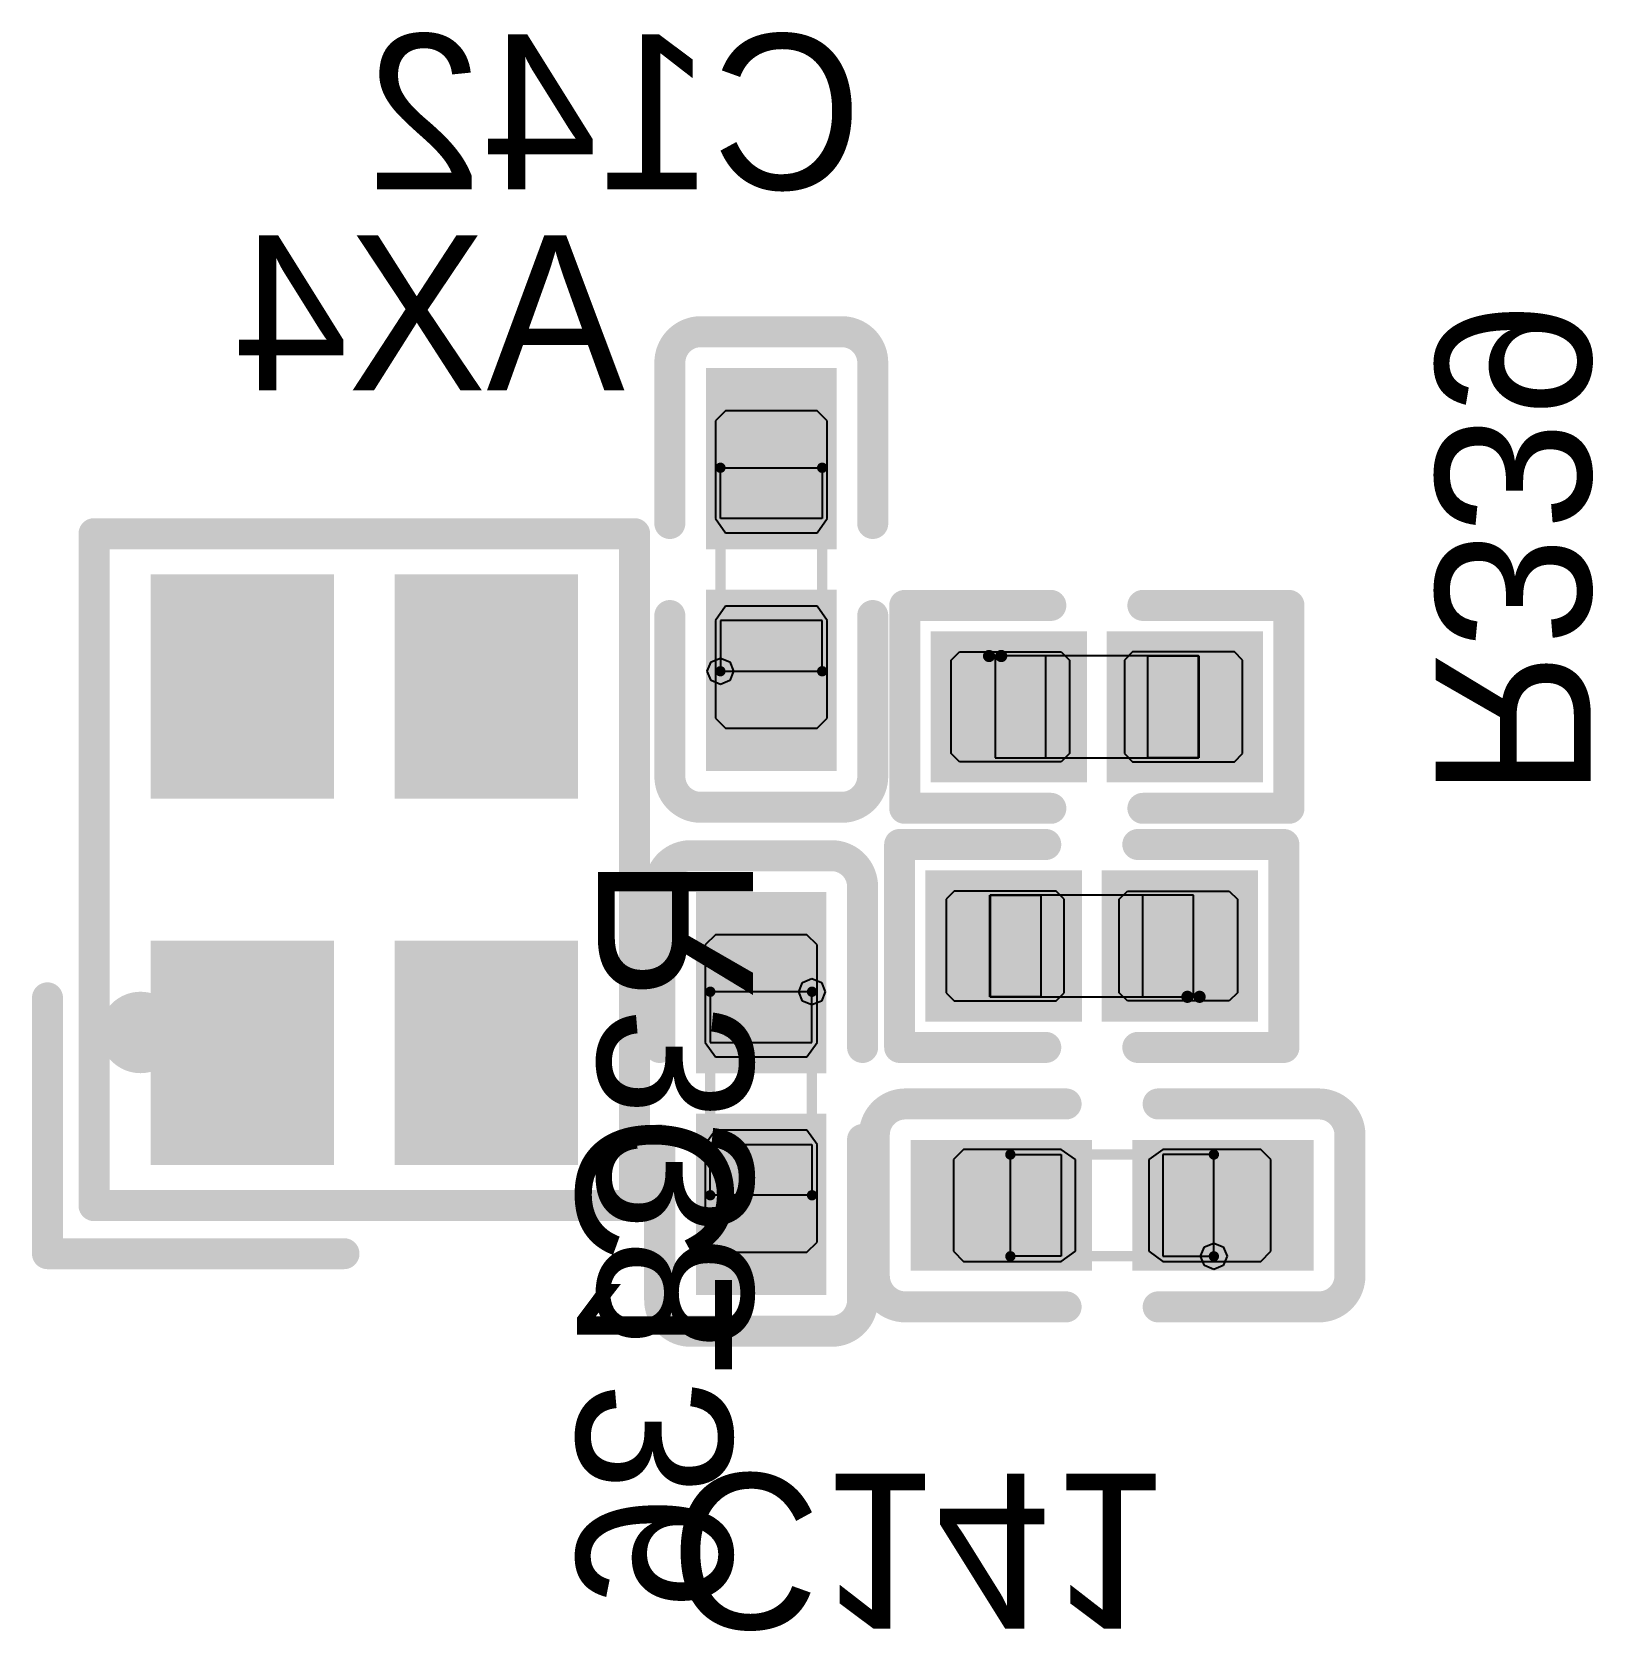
# Model space of a CAD drawing. Header units: millimetres. Extents: x 892 to 1144, y 1011 to 1123.
# Drawn here: x 913.64 to 921.31, y 1042.76 to 1050.62 of the extents above; entities that cross this region are included whole.
import ezdxf

# ---------------------------------------------------------------- set-up
doc = ezdxf.new("R2010")
doc.units = ezdxf.units.MM
for name, color, linetype in [('BottomLayer', 5, 'Continuous'), ('BottomOverlay', 54, 'Continuous'), ('BottomPaste', 16, 'Continuous'), ('BottomSolder', 6, 'Continuous'), ('Mechanical15', 56, 'Continuous'), ('Mechanical4', 56, 'Continuous'), ('Mechanical5', 56, 'Continuous'), ('Mechanical6', 56, 'Continuous')]:
    doc.layers.add(name, color=color, linetype=linetype)

msp = doc.modelspace()

# ---------------------------------------------------------------- linework, layer by layer
at = {"layer": 'BottomLayer'}
for points in [[(917.545, 1048.125), (917.545, 1048.9151), (917.005, 1048.125), (917.005, 1048.9151)], [(914.275, 1046.8999), (915.075, 1046.8999), (914.275, 1047.8999), (915.075, 1047.8999)], [(915.4749, 1046.8999), (916.2749, 1046.8999), (915.4749, 1047.8999), (916.2749, 1047.8999)], [(917.545, 1047.0349), (917.545, 1047.825), (917.005, 1047.0349), (917.005, 1047.825)], [(918.1594, 1047.03), (918.725, 1047.03), (918.1594, 1047.57), (918.725, 1047.57)], [(919.025, 1047.03), (919.5906, 1047.03), (919.025, 1047.57), (919.5906, 1047.57)], [(918.7, 1046.395), (918.1344, 1046.395), (918.7, 1045.855), (918.1344, 1045.855)], [(919.5656, 1046.395), (919, 1046.395), (919.5656, 1045.855), (919, 1045.855)], [(916.955, 1046.3401), (916.955, 1045.55), (917.495, 1046.3401), (917.495, 1045.55)], [(914.275, 1045.1001), (915.075, 1045.1001), (914.275, 1046.1001), (915.075, 1046.1001)], [(915.4749, 1045.1001), (916.2749, 1045.1001), (915.4749, 1046.1001), (916.2749, 1046.1001)], [(916.955, 1045.25), (916.955, 1044.4599), (917.495, 1045.25), (917.495, 1044.4599)], [(918.8, 1045.12), (918.0099, 1045.12), (918.8, 1044.58), (918.0099, 1044.58)], [(919.8901, 1045.12), (919.1, 1045.12), (919.8901, 1044.58), (919.1, 1044.58)]]:
    msp.add_solid(points, dxfattribs=at)
at = {"layer": 'BottomOverlay', "const_width": 0.1524}
for points in [[(916.7764, 1048.9913, -0.414214), (916.9288, 1049.1437)], [(917.6212, 1049.1437, -0.414214), (917.7736, 1048.9913)], [(916.9288, 1046.8063, -0.414214), (916.7764, 1046.9587)], [(917.7736, 1046.9587, -0.414214), (917.6212, 1046.8063)], [(916.7264, 1046.4163, -0.414214), (916.8788, 1046.5687)], [(917.5712, 1046.5687, -0.414214), (917.7236, 1046.4163)], [(917.7813, 1045.1962, -0.414214), (917.9337, 1045.3486)], [(919.9663, 1045.3486, -0.414214), (920.1187, 1045.1962)], [(917.9337, 1044.3514, -0.414214), (917.7813, 1044.5038)], [(920.1187, 1044.5038, -0.414214), (919.9663, 1044.3514)], [(916.8788, 1044.2313, -0.414214), (916.7264, 1044.3837)], [(917.7236, 1044.3837, -0.414214), (917.5712, 1044.2313)]]:
    msp.add_lwpolyline(points, format="xyb", dxfattribs=at)
for points in [[(916.9288, 1049.1437), (917.6212, 1049.1437)], [(916.7764, 1048.2012), (916.7764, 1048.9913)], [(917.7736, 1048.2012), (917.7736, 1048.9913)], [(913.9466, 1044.9709), (913.9466, 1048.151)], [(913.9466, 1048.151), (916.6034, 1048.151)], [(916.6034, 1044.849), (916.6034, 1048.151)], [(916.7764, 1046.9587), (916.7764, 1047.7488)], [(917.7736, 1046.9587), (917.7736, 1047.7488)], [(917.9308, 1047.7986), (918.6488, 1047.7986)], [(917.9308, 1046.8014), (917.9308, 1047.7986)], [(919.1012, 1047.7986), (919.8192, 1047.7986)], [(919.8192, 1046.8014), (919.8192, 1047.7986)], [(916.9288, 1046.8063), (917.6212, 1046.8063)], [(917.9308, 1046.8014), (918.6488, 1046.8014)], [(919.1012, 1046.8014), (919.8192, 1046.8014)], [(916.8788, 1046.5687), (917.5712, 1046.5687)], [(917.9058, 1045.6264), (917.9058, 1046.6236)], [(917.9058, 1046.6236), (918.6238, 1046.6236)], [(919.0762, 1046.6236), (919.7942, 1046.6236)], [(919.7942, 1045.6264), (919.7942, 1046.6236)], [(916.7264, 1045.6262), (916.7264, 1046.4163)], [(917.7236, 1045.6262), (917.7236, 1046.4163)], [(913.7178, 1044.6128), (913.7178, 1045.87)], [(917.9058, 1045.6264), (918.6238, 1045.6264)], [(919.0762, 1045.6264), (919.7942, 1045.6264)], [(917.9337, 1045.3486), (918.7238, 1045.3486)], [(919.1762, 1045.3486), (919.9663, 1045.3486)], [(916.7264, 1044.3837), (916.7264, 1045.1738)], [(917.7236, 1044.3837), (917.7236, 1045.1738)], [(917.7813, 1044.5038), (917.7813, 1045.1962)], [(920.1187, 1044.5038), (920.1187, 1045.1962)], [(913.9466, 1044.849), (913.9466, 1044.9709)], [(913.9466, 1044.849), (916.6034, 1044.849)], [(913.7178, 1044.6128), (915.175, 1044.6128)], [(917.9337, 1044.3514), (918.7238, 1044.3514)], [(919.1762, 1044.3514), (919.9663, 1044.3514)], [(916.8788, 1044.2313), (917.5712, 1044.2313)]]:
    msp.add_lwpolyline(points, dxfattribs=at)
at = {"layer": 'BottomOverlay', "const_width": 0.0762}
for points in [[(916.8907, 1049.1437, 1), (916.9669, 1049.1437, 1)], [(916.8907, 1049.1437, 1), (916.9669, 1049.1437, 1)], [(917.5831, 1049.1437, 1), (917.6593, 1049.1437, 1)], [(917.5831, 1049.1437, 1), (917.6593, 1049.1437, 1)], [(916.7383, 1048.9913, 1), (916.8145, 1048.9913, 1)], [(916.7383, 1048.9913, 1), (916.8145, 1048.9913, 1)], [(917.7355, 1048.9913, 1), (917.8117, 1048.9913, 1)], [(917.7355, 1048.9913, 1), (917.8117, 1048.9913, 1)], [(916.7383, 1048.2012, 1), (916.8145, 1048.2012, 1)], [(917.7355, 1048.2012, 1), (917.8117, 1048.2012, 1)], [(913.9085, 1048.151, 1), (913.9847, 1048.151, 1)], [(913.9085, 1048.151, 1), (913.9847, 1048.151, 1)], [(916.5653, 1048.151, 1), (916.6415, 1048.151, 1)], [(916.5653, 1048.151, 1), (916.6415, 1048.151, 1)], [(916.7383, 1047.7488, 1), (916.8145, 1047.7488, 1)], [(917.7355, 1047.7488, 1), (917.8117, 1047.7488, 1)], [(917.8927, 1047.7986, 1), (917.9689, 1047.7986, 1)], [(917.8927, 1047.7986, 1), (917.9689, 1047.7986, 1)], [(918.6107, 1047.7986, 1), (918.6869, 1047.7986, 1)], [(919.0631, 1047.7986, 1), (919.1393, 1047.7986, 1)], [(919.7811, 1047.7986, 1), (919.8573, 1047.7986, 1)], [(919.7811, 1047.7986, 1), (919.8573, 1047.7986, 1)], [(916.7383, 1046.9587, 1), (916.8145, 1046.9587, 1)], [(916.7383, 1046.9587, 1), (916.8145, 1046.9587, 1)], [(917.7355, 1046.9587, 1), (917.8117, 1046.9587, 1)], [(917.7355, 1046.9587, 1), (917.8117, 1046.9587, 1)], [(916.8907, 1046.8063, 1), (916.9669, 1046.8063, 1)], [(916.8907, 1046.8063, 1), (916.9669, 1046.8063, 1)], [(917.5831, 1046.8063, 1), (917.6593, 1046.8063, 1)], [(917.5831, 1046.8063, 1), (917.6593, 1046.8063, 1)], [(917.8927, 1046.8014, 1), (917.9689, 1046.8014, 1)], [(917.8927, 1046.8014, 1), (917.9689, 1046.8014, 1)], [(918.6107, 1046.8014, 1), (918.6869, 1046.8014, 1)], [(919.0631, 1046.8014, 1), (919.1393, 1046.8014, 1)], [(919.7811, 1046.8014, 1), (919.8573, 1046.8014, 1)], [(919.7811, 1046.8014, 1), (919.8573, 1046.8014, 1)], [(916.8407, 1046.5687, 1), (916.9169, 1046.5687, 1)], [(916.8407, 1046.5687, 1), (916.9169, 1046.5687, 1)], [(917.5331, 1046.5687, 1), (917.6093, 1046.5687, 1)], [(917.5331, 1046.5687, 1), (917.6093, 1046.5687, 1)], [(917.8677, 1046.6236, 1), (917.9439, 1046.6236, 1)], [(917.8677, 1046.6236, 1), (917.9439, 1046.6236, 1)], [(918.5857, 1046.6236, 1), (918.6619, 1046.6236, 1)], [(919.0381, 1046.6236, 1), (919.1143, 1046.6236, 1)], [(919.7561, 1046.6236, 1), (919.8323, 1046.6236, 1)], [(919.7561, 1046.6236, 1), (919.8323, 1046.6236, 1)], [(916.6883, 1046.4163, 1), (916.7645, 1046.4163, 1)], [(916.6883, 1046.4163, 1), (916.7645, 1046.4163, 1)], [(917.6855, 1046.4163, 1), (917.7617, 1046.4163, 1)], [(917.6855, 1046.4163, 1), (917.7617, 1046.4163, 1)], [(913.6797, 1045.87, 1), (913.7559, 1045.87, 1)], [(916.6883, 1045.6262, 1), (916.7645, 1045.6262, 1)], [(917.6855, 1045.6262, 1), (917.7617, 1045.6262, 1)], [(917.8677, 1045.6264, 1), (917.9439, 1045.6264, 1)], [(917.8677, 1045.6264, 1), (917.9439, 1045.6264, 1)], [(918.5857, 1045.6264, 1), (918.6619, 1045.6264, 1)], [(919.0381, 1045.6264, 1), (919.1143, 1045.6264, 1)], [(919.7561, 1045.6264, 1), (919.8323, 1045.6264, 1)], [(919.7561, 1045.6264, 1), (919.8323, 1045.6264, 1)], [(917.8956, 1045.3486, 1), (917.9718, 1045.3486, 1)], [(917.8956, 1045.3486, 1), (917.9718, 1045.3486, 1)], [(918.6857, 1045.3486, 1), (918.7619, 1045.3486, 1)], [(919.1381, 1045.3486, 1), (919.2143, 1045.3486, 1)], [(919.9282, 1045.3486, 1), (920.0044, 1045.3486, 1)], [(919.9282, 1045.3486, 1), (920.0044, 1045.3486, 1)], [(916.6883, 1045.1738, 1), (916.7645, 1045.1738, 1)], [(917.6855, 1045.1738, 1), (917.7617, 1045.1738, 1)], [(917.7432, 1045.1962, 1), (917.8194, 1045.1962, 1)], [(917.7432, 1045.1962, 1), (917.8194, 1045.1962, 1)], [(920.0806, 1045.1962, 1), (920.1568, 1045.1962, 1)], [(920.0806, 1045.1962, 1), (920.1568, 1045.1962, 1)], [(913.9085, 1044.9709, 1), (913.9847, 1044.9709, 1)], [(913.9085, 1044.9709, 1), (913.9847, 1044.9709, 1)], [(913.9085, 1044.849, 1), (913.9847, 1044.849, 1)], [(913.9085, 1044.849, 1), (913.9847, 1044.849, 1)], [(916.5653, 1044.849, 1), (916.6415, 1044.849, 1)], [(916.5653, 1044.849, 1), (916.6415, 1044.849, 1)], [(913.6797, 1044.6128, 1), (913.7559, 1044.6128, 1)], [(913.6797, 1044.6128, 1), (913.7559, 1044.6128, 1)], [(915.1369, 1044.6128, 1), (915.2131, 1044.6128, 1)], [(917.7432, 1044.5038, 1), (917.8194, 1044.5038, 1)], [(917.7432, 1044.5038, 1), (917.8194, 1044.5038, 1)], [(920.0806, 1044.5038, 1), (920.1568, 1044.5038, 1)], [(920.0806, 1044.5038, 1), (920.1568, 1044.5038, 1)], [(916.6883, 1044.3837, 1), (916.7645, 1044.3837, 1)], [(916.6883, 1044.3837, 1), (916.7645, 1044.3837, 1)], [(917.6855, 1044.3837, 1), (917.7617, 1044.3837, 1)], [(917.6855, 1044.3837, 1), (917.7617, 1044.3837, 1)], [(917.8956, 1044.3514, 1), (917.9718, 1044.3514, 1)], [(917.8956, 1044.3514, 1), (917.9718, 1044.3514, 1)], [(918.6857, 1044.3514, 1), (918.7619, 1044.3514, 1)], [(919.1381, 1044.3514, 1), (919.2143, 1044.3514, 1)], [(919.9282, 1044.3514, 1), (920.0044, 1044.3514, 1)], [(919.9282, 1044.3514, 1), (920.0044, 1044.3514, 1)], [(916.8407, 1044.2313, 1), (916.9169, 1044.2313, 1)], [(916.8407, 1044.2313, 1), (916.9169, 1044.2313, 1)], [(917.5331, 1044.2313, 1), (917.6093, 1044.2313, 1)], [(917.5331, 1044.2313, 1), (917.6093, 1044.2313, 1)]]:
    msp.add_lwpolyline(points, format="xyb", close=True, dxfattribs=at)
at = {"layer": 'BottomPaste'}
for p, q in [((917.05, 1048.755), (917, 1048.705)), ((917.5, 1048.755), (917.05, 1048.755)), ((917.55, 1048.705), (917.5, 1048.755)), ((917, 1048.705), (917, 1048.225)), ((917.55, 1048.225), (917.55, 1048.705)), ((917, 1048.225), (917.05, 1048.155)), ((917.5, 1048.155), (917.55, 1048.225)), ((917.05, 1048.155), (917.5, 1048.155)), ((917.05, 1047.795), (917, 1047.725)), ((917, 1047.725), (917, 1047.245)), ((917.5, 1047.795), (917.05, 1047.795)), ((917.55, 1047.725), (917.5, 1047.795)), ((917.55, 1047.245), (917.55, 1047.725)), ((918.1594, 1047.53), (918.1994, 1047.57)), ((918.1994, 1047.57), (918.7, 1047.57)), ((918.7, 1047.57), (918.74, 1047.53)), ((919.05, 1047.57), (919.01, 1047.53)), ((919.5506, 1047.57), (919.05, 1047.57)), ((919.5906, 1047.53), (919.5506, 1047.57)), ((918.1594, 1047.07), (918.1594, 1047.53)), ((918.74, 1047.53), (918.74, 1047.07)), ((919.01, 1047.53), (919.01, 1047.07)), ((919.5906, 1047.07), (919.5906, 1047.53)), ((917, 1047.245), (917.05, 1047.195)), ((917.05, 1047.195), (917.5, 1047.195)), ((917.5, 1047.195), (917.55, 1047.245)), ((918.1994, 1047.03), (918.1594, 1047.07)), ((918.7, 1047.03), (918.1994, 1047.03)), ((918.74, 1047.07), (918.7, 1047.03)), ((919.01, 1047.07), (919.05, 1047.03)), ((919.05, 1047.03), (919.5506, 1047.03)), ((919.5506, 1047.03), (919.5906, 1047.07)), ((918.1744, 1046.395), (918.1344, 1046.355)), ((918.675, 1046.395), (918.1744, 1046.395)), ((918.715, 1046.355), (918.675, 1046.395)), ((918.985, 1046.355), (919.025, 1046.395)), ((919.025, 1046.395), (919.5256, 1046.395)), ((919.5256, 1046.395), (919.5656, 1046.355)), ((918.1344, 1046.355), (918.1344, 1045.895)), ((918.715, 1045.895), (918.715, 1046.355)), ((918.985, 1045.895), (918.985, 1046.355)), ((919.5656, 1046.355), (919.5656, 1045.895)), ((917, 1046.18), (916.95, 1046.13)), ((917.45, 1046.18), (917, 1046.18)), ((917.5, 1046.13), (917.45, 1046.18)), ((916.95, 1046.13), (916.95, 1045.65)), ((917.5, 1045.65), (917.5, 1046.13)), ((918.1344, 1045.895), (918.1744, 1045.855)), ((918.1744, 1045.855), (918.675, 1045.855)), ((918.675, 1045.855), (918.715, 1045.895)), ((919.025, 1045.855), (918.985, 1045.895)), ((919.5256, 1045.855), (919.025, 1045.855)), ((919.5656, 1045.895), (919.5256, 1045.855)), ((916.95, 1045.65), (917, 1045.58)), ((917.45, 1045.58), (917.5, 1045.65)), ((917, 1045.58), (917.45, 1045.58)), ((917, 1045.22), (916.95, 1045.15)), ((917.45, 1045.22), (917, 1045.22)), ((917.5, 1045.15), (917.45, 1045.22)), ((916.95, 1045.15), (916.95, 1044.67)), ((917.5, 1044.67), (917.5, 1045.15)), ((918.22, 1045.125), (918.17, 1045.075)), ((918.17, 1045.075), (918.17, 1044.625)), ((918.7, 1045.125), (918.22, 1045.125)), ((918.77, 1045.075), (918.7, 1045.125)), ((918.77, 1044.625), (918.77, 1045.075)), ((919.2, 1045.125), (919.13, 1045.075)), ((919.13, 1045.075), (919.13, 1044.625)), ((919.68, 1045.125), (919.2, 1045.125)), ((919.73, 1045.075), (919.68, 1045.125)), ((919.73, 1044.625), (919.73, 1045.075)), ((916.95, 1044.67), (917, 1044.62)), ((917.45, 1044.62), (917.5, 1044.67)), ((917, 1044.62), (917.45, 1044.62)), ((918.17, 1044.625), (918.22, 1044.575)), ((918.7, 1044.575), (918.77, 1044.625)), ((919.13, 1044.625), (919.2, 1044.575)), ((919.68, 1044.575), (919.73, 1044.625)), ((918.22, 1044.575), (918.7, 1044.575)), ((919.2, 1044.575), (919.68, 1044.575))]:
    msp.add_line(p, q, dxfattribs=at)
for points in [[(917.545, 1048.125), (917.545, 1048.9151), (917.005, 1048.125), (917.005, 1048.9151)], [(914.275, 1046.8999), (915.075, 1046.8999), (914.275, 1047.8999), (915.075, 1047.8999)], [(915.4749, 1046.8999), (916.2749, 1046.8999), (915.4749, 1047.8999), (916.2749, 1047.8999)], [(917.545, 1047.0349), (917.545, 1047.825), (917.005, 1047.0349), (917.005, 1047.825)], [(918.1594, 1047.03), (918.725, 1047.03), (918.1594, 1047.57), (918.725, 1047.57)], [(919.025, 1047.03), (919.5906, 1047.03), (919.025, 1047.57), (919.5906, 1047.57)], [(918.7, 1046.395), (918.1344, 1046.395), (918.7, 1045.855), (918.1344, 1045.855)], [(919.5656, 1046.395), (919, 1046.395), (919.5656, 1045.855), (919, 1045.855)], [(916.955, 1046.3401), (916.955, 1045.55), (917.495, 1046.3401), (917.495, 1045.55)], [(914.275, 1045.1001), (915.075, 1045.1001), (914.275, 1046.1001), (915.075, 1046.1001)], [(915.4749, 1045.1001), (916.2749, 1045.1001), (915.4749, 1046.1001), (916.2749, 1046.1001)], [(916.955, 1045.25), (916.955, 1044.4599), (917.495, 1045.25), (917.495, 1044.4599)], [(918.8, 1045.12), (918.0099, 1045.12), (918.8, 1044.58), (918.0099, 1044.58)], [(919.8901, 1045.12), (919.1, 1045.12), (919.8901, 1044.58), (919.1, 1044.58)]]:
    msp.add_solid(points, dxfattribs=at)
at = {"layer": 'BottomSolder'}
for points in [[(917.5958, 1048.0742), (917.5958, 1048.9659), (916.9542, 1048.0742), (916.9542, 1048.9659)], [(914.2242, 1046.8491), (915.1258, 1046.8491), (914.2242, 1047.9507), (915.1258, 1047.9507)], [(915.4241, 1046.8491), (916.3257, 1046.8491), (915.4241, 1047.9507), (916.3257, 1047.9507)], [(917.5958, 1046.9841), (917.5958, 1047.8758), (916.9542, 1046.9841), (916.9542, 1047.8758)], [(918.0578, 1046.9284), (918.8266, 1046.9284), (918.0578, 1047.6716), (918.8266, 1047.6716)], [(918.9234, 1046.9284), (919.6922, 1046.9284), (918.9234, 1047.6716), (919.6922, 1047.6716)], [(918.8016, 1046.4966), (918.0328, 1046.4966), (918.8016, 1045.7534), (918.0328, 1045.7534)], [(919.6672, 1046.4966), (918.8984, 1046.4966), (919.6672, 1045.7534), (918.8984, 1045.7534)], [(916.9042, 1046.3909), (916.9042, 1045.4992), (917.5458, 1046.3909), (917.5458, 1045.4992)], [(914.2242, 1045.0493), (915.1258, 1045.0493), (914.2242, 1046.1509), (915.1258, 1046.1509)], [(915.4241, 1045.0493), (916.3257, 1045.0493), (915.4241, 1046.1509), (916.3257, 1046.1509)], [(916.9042, 1045.3008), (916.9042, 1044.4091), (917.5458, 1045.3008), (917.5458, 1044.4091)], [(918.8508, 1045.1708), (917.9591, 1045.1708), (918.8508, 1044.5292), (917.9591, 1044.5292)], [(919.9409, 1045.1708), (919.0492, 1045.1708), (919.9409, 1044.5292), (919.0492, 1044.5292)]]:
    msp.add_solid(points, dxfattribs=at)
at = {"layer": 'Mechanical15'}
for p, q in [((917.025, 1048.225), (917.025, 1048.475)), ((917.025, 1048.475), (917.525, 1048.475)), ((917.525, 1048.475), (917.525, 1048.225)), ((917.525, 1048.225), (917.025, 1048.225)), ((917.025, 1047.725), (917.025, 1047.475)), ((917.525, 1047.725), (917.025, 1047.725)), ((917.525, 1047.475), (917.525, 1047.725)), ((916.96, 1047.475), (916.9791, 1047.5209)), ((916.9791, 1047.5209), (917.025, 1047.5399)), ((917.025, 1047.5399), (917.025, 1047.5399)), ((917.025, 1047.5399), (917.0709, 1047.5209)), ((917.0709, 1047.5209), (917.0899, 1047.475)), ((916.9791, 1047.4291), (916.96, 1047.475)), ((917.025, 1047.4101), (916.9791, 1047.4291)), ((917.025, 1047.475), (917.525, 1047.475)), ((917.0709, 1047.4291), (917.025, 1047.4101)), ((917.025, 1047.4101), (917.025, 1047.4101)), ((917.0899, 1047.475), (917.0709, 1047.4291)), ((917.4101, 1045.9), (917.4291, 1045.9459)), ((917.4291, 1045.9459), (917.475, 1045.9649)), ((917.475, 1045.9649), (917.475, 1045.9649)), ((917.475, 1045.9649), (917.5209, 1045.9459)), ((917.5209, 1045.9459), (917.5399, 1045.9)), ((917.475, 1045.9), (916.975, 1045.9)), ((916.975, 1045.9), (916.975, 1045.65)), ((917.4291, 1045.8541), (917.4101, 1045.9)), ((917.475, 1045.8351), (917.4291, 1045.8541)), ((917.475, 1045.65), (917.475, 1045.9)), ((917.5209, 1045.8541), (917.475, 1045.8351)), ((917.5399, 1045.9), (917.5209, 1045.8541)), ((917.475, 1045.8351), (917.475, 1045.8351)), ((916.975, 1045.65), (917.475, 1045.65)), ((916.975, 1044.9), (916.975, 1045.15)), ((916.975, 1045.15), (917.475, 1045.15)), ((917.475, 1045.15), (917.475, 1044.9)), ((918.45, 1044.6), (918.45, 1045.1)), ((918.45, 1045.1), (918.7, 1045.1)), ((918.7, 1045.1), (918.7, 1044.6)), ((919.45, 1045.1), (919.2, 1045.1)), ((919.2, 1045.1), (919.2, 1044.6)), ((919.45, 1044.6), (919.45, 1045.1)), ((917.475, 1044.9), (916.975, 1044.9)), ((919.4041, 1044.6459), (919.45, 1044.6649)), ((919.45, 1044.6649), (919.4959, 1044.6459)), ((918.7, 1044.6), (918.45, 1044.6)), ((919.2, 1044.6), (919.45, 1044.6)), ((919.3851, 1044.6), (919.4041, 1044.6459)), ((919.3851, 1044.6), (919.3851, 1044.6)), ((919.4041, 1044.5541), (919.3851, 1044.6)), ((919.4959, 1044.6459), (919.5149, 1044.6)), ((919.5149, 1044.6), (919.4959, 1044.5541)), ((919.5149, 1044.6), (919.5149, 1044.6)), ((919.45, 1044.5351), (919.4041, 1044.5541)), ((919.4959, 1044.5541), (919.45, 1044.5351))]:
    msp.add_line(p, q, dxfattribs=at)
at = {"layer": 'Mechanical15', "const_width": 0.0508}
for points in [[(917.025, 1047.475), (917.025, 1048.475)], [(917.025, 1048.475), (917.525, 1048.475)], [(917.525, 1047.475), (917.525, 1048.475)], [(917.025, 1047.475), (917.525, 1047.475)], [(916.975, 1044.9), (916.975, 1045.9)], [(916.975, 1045.9), (917.475, 1045.9)], [(917.475, 1044.9), (917.475, 1045.9)], [(918.45, 1044.6), (918.45, 1045.1)], [(918.45, 1045.1), (919.45, 1045.1)], [(919.45, 1044.6), (919.45, 1045.1)], [(916.975, 1044.9), (917.475, 1044.9)], [(918.45, 1044.6), (919.45, 1044.6)]]:
    msp.add_lwpolyline(points, dxfattribs=at)
at = {"layer": 'Mechanical15', "const_width": 0.0254}
for points in [[(917.0123, 1048.475, 1), (917.0377, 1048.475, 1)], [(917.0123, 1048.475, 1), (917.0377, 1048.475, 1)], [(917.5123, 1048.475, 1), (917.5377, 1048.475, 1)], [(917.5123, 1048.475, 1), (917.5377, 1048.475, 1)], [(917.0123, 1047.475, 1), (917.0377, 1047.475, 1)], [(917.0123, 1047.475, 1), (917.0377, 1047.475, 1)], [(917.5123, 1047.475, 1), (917.5377, 1047.475, 1)], [(917.5123, 1047.475, 1), (917.5377, 1047.475, 1)], [(916.9623, 1045.9, 1), (916.9877, 1045.9, 1)], [(916.9623, 1045.9, 1), (916.9877, 1045.9, 1)], [(917.4623, 1045.9, 1), (917.4877, 1045.9, 1)], [(917.4623, 1045.9, 1), (917.4877, 1045.9, 1)], [(918.4373, 1045.1, 1), (918.4627, 1045.1, 1)], [(918.4373, 1045.1, 1), (918.4627, 1045.1, 1)], [(919.4373, 1045.1, 1), (919.4627, 1045.1, 1)], [(919.4373, 1045.1, 1), (919.4627, 1045.1, 1)], [(916.9623, 1044.9, 1), (916.9877, 1044.9, 1)], [(916.9623, 1044.9, 1), (916.9877, 1044.9, 1)], [(917.4623, 1044.9, 1), (917.4877, 1044.9, 1)], [(917.4623, 1044.9, 1), (917.4877, 1044.9, 1)], [(918.4373, 1044.6, 1), (918.4627, 1044.6, 1)], [(918.4373, 1044.6, 1), (918.4627, 1044.6, 1)], [(919.4373, 1044.6, 1), (919.4627, 1044.6, 1)], [(919.4373, 1044.6, 1), (919.4627, 1044.6, 1)]]:
    msp.add_lwpolyline(points, format="xyb", close=True, dxfattribs=at)
at = {"layer": 'Mechanical4'}
for p, q in [((919.3751, 1047.5502), (918.3751, 1047.5502)), ((918.3751, 1047.5502), (918.3751, 1047.0501)), ((919.3751, 1047.0501), (919.3751, 1047.5502)), ((918.3751, 1047.0501), (919.3751, 1047.0501)), ((919.3499, 1046.3749), (918.3499, 1046.3749)), ((918.3499, 1046.3749), (918.3499, 1045.8748)), ((919.3499, 1045.8748), (919.3499, 1046.3749)), ((918.3499, 1045.8748), (919.3499, 1045.8748))]:
    msp.add_line(p, q, dxfattribs=at)
at = {"layer": 'Mechanical5'}
for p, q in [((918.625, 1047.55), (918.375, 1047.55)), ((918.375, 1047.55), (918.375, 1047.05)), ((918.625, 1047.05), (918.625, 1047.55)), ((919.126, 1047.55), (919.376, 1047.55)), ((919.126, 1047.05), (919.126, 1047.55)), ((919.376, 1047.55), (919.376, 1047.05)), ((918.375, 1047.05), (918.625, 1047.05)), ((919.376, 1047.05), (919.126, 1047.05)), ((918.349, 1045.875), (918.349, 1046.375)), ((918.349, 1046.375), (918.599, 1046.375)), ((918.599, 1046.375), (918.599, 1045.875)), ((919.35, 1046.375), (919.1, 1046.375)), ((919.1, 1046.375), (919.1, 1045.875)), ((919.35, 1045.875), (919.35, 1046.375)), ((918.599, 1045.875), (918.349, 1045.875)), ((919.1, 1045.875), (919.35, 1045.875))]:
    msp.add_line(p, q, dxfattribs=at)
at = {"layer": 'Mechanical6'}
for points, const_width in [([(918.4051, 1047.5499, 1), (918.3452, 1047.5499, 1)], 0.06), ([(918.3302, 1047.5499, 1), (918.3602, 1047.5499, 1)], 0.03), ([(918.3901, 1047.5499, 1), (918.4201, 1047.5499, 1)], 0.03), ([(919.3798, 1045.8751, 1), (919.3199, 1045.8751, 1)], 0.06), ([(914.275, 1045.6999, 1), (914.0748, 1045.6999, 1)], 0.2), ([(919.3049, 1045.8751, 1), (919.3349, 1045.8751, 1)], 0.03), ([(919.3648, 1045.8751, 1), (919.3948, 1045.8751, 1)], 0.03), ([(914.0248, 1045.6999, 1), (914.1248, 1045.6999, 1)], 0.1), ([(914.225, 1045.6999, 1), (914.325, 1045.6999, 1)], 0.1)]:
    msp.add_lwpolyline(points, format="xyb", close=True, dxfattribs=dict(at, const_width=const_width))

# ---------------------------------------------------------------- texts
at = {"layer": 'BottomOverlay', "text_generation_flag": 2}
for s, p in [('C142', (917.7224, 1049.8432)), ('AX4', (916.5552, 1048.8548))]:
    msp.add_text(s, height=0.762, dxfattribs=at).set_placement(p)
for s, rotation, p in [('R339', 270, (920.54, 1046.8526)), ('R338', 90, (917.185, 1046.5724)), ('C136', 90, (917.0818, 1045.2974)), ('C141', 180, (916.7776, 1043.5318))]:
    msp.add_text(s, height=0.762, rotation=rotation, dxfattribs=at).set_placement(p)

doc.saveas('drawing.dxf')
